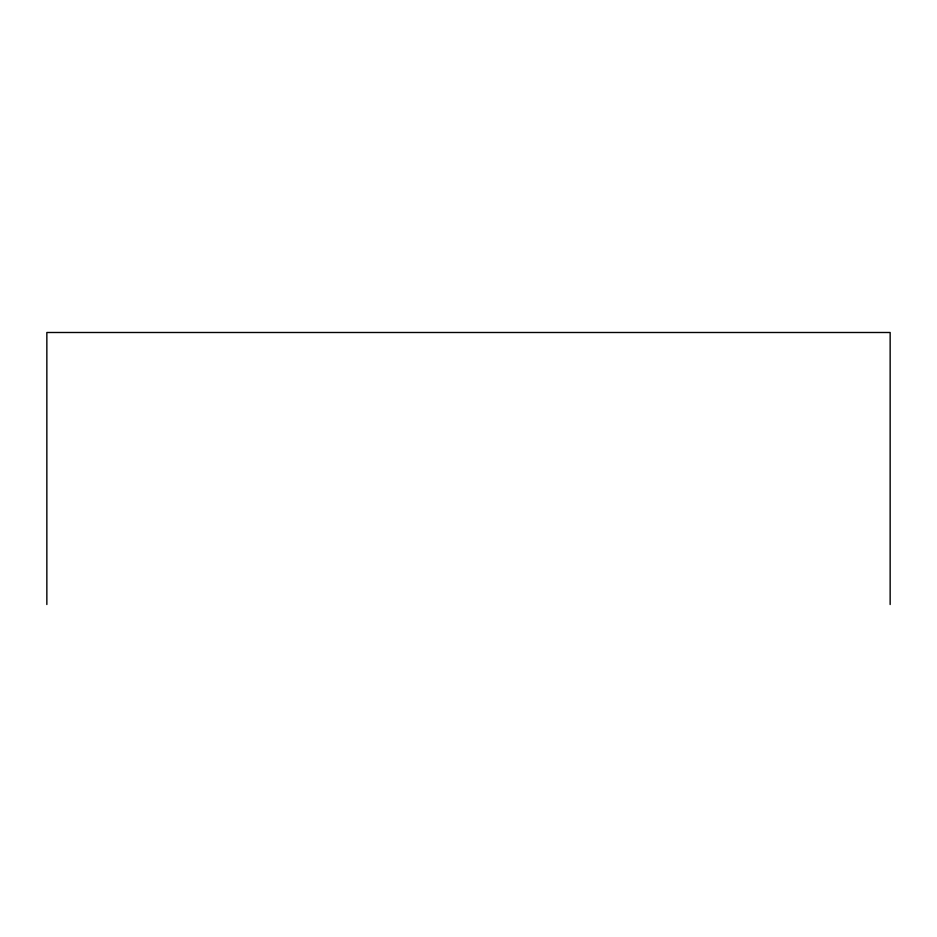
<?xml version="1.0" encoding="UTF-8"?>
<svg xmlns="http://www.w3.org/2000/svg" width="937" height="937" viewBox="0 0 937 937"><rect width="100%" height="100%" fill="white"/><g stroke="black" fill="none" stroke-linecap="round" stroke-linejoin="round"><path stroke-width="1.41" d="M890.15 604.506L890.15 332.494L46.85 332.494L46.85 604.506"/></g></svg>
